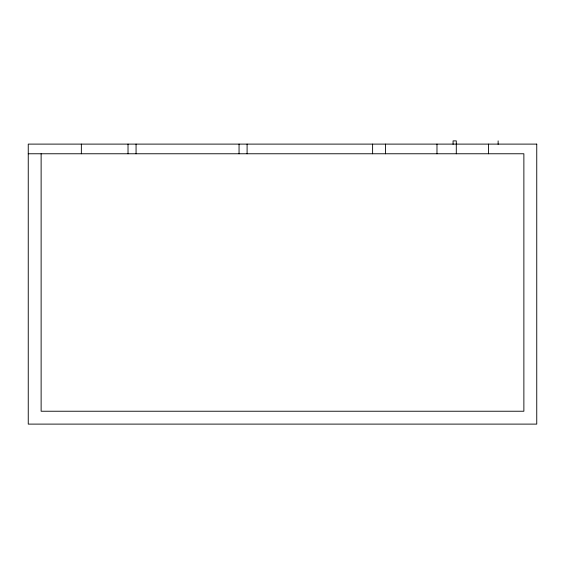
<?xml version="1.0" encoding="UTF-8"?>
<svg xmlns="http://www.w3.org/2000/svg" width="565" height="565" viewBox="0 0 565 565"><rect width="100%" height="100%" fill="white"/><g stroke="black" fill="none" stroke-linecap="round" stroke-linejoin="round"><path stroke-width="0.85" d="M28.25 153.765L523.875 153.765L523.875 411.235L41.125 411.235L41.125 153.765M498.132 140.89L498.132 144.322M488.478 144.11L488.478 153.765M456.294 153.765L456.294 140.89L453.074 140.89L453.074 144.322M436.978 144.11L436.978 153.765M385.485 144.11L385.485 153.765M372.61 144.11L372.61 153.765M247.096 144.11L247.096 153.765M239.052 144.11L239.052 153.765M136.066 144.11L136.066 153.765M128.022 144.11L128.022 153.765M81.353 144.11L81.353 153.765M536.75 144.11L28.25 144.11L28.25 424.11L536.75 424.11L536.75 144.11"/></g></svg>
